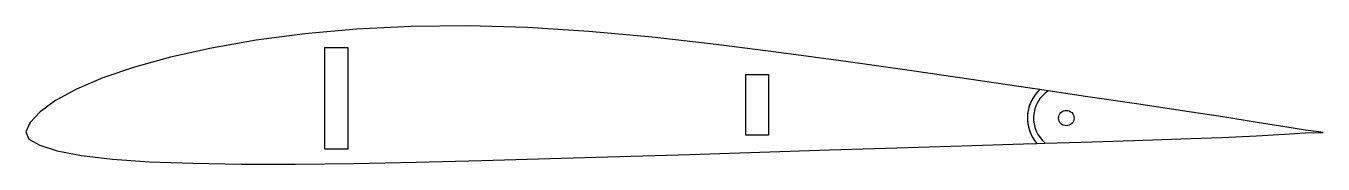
# Model space of a CAD drawing. Header units: millimetres. Extents: x 0 to 210, y -5 to 17.
import ezdxf

# ---------------------------------------------------------------- set-up
doc = ezdxf.new("R2010")
doc.units = ezdxf.units.MM
doc.header["$MEASUREMENT"] = 0
doc.layers.get('0').update_dxf_attribs({"true_color": 0xc2ced6})

msp = doc.modelspace()

# ---------------------------------------------------------------- linework, layer by layer
at = {"color": 50}
for points in [[(164.15, 6.95), (162.57, 7.18), (153.02, 8.58), (143.03, 10.03), (132.73, 11.49), (122.26, 12.91), (111.76, 14.24), (101.36, 15.42), (91.16, 16.35), (81.23, 16.97), (71.61, 17.25), (62.37, 17.17), (53.54, 16.74), (45.17, 15.97), (37.3, 14.93), (30.03, 13.66), (23.43, 12.2), (17.56, 10.58), (12.47, 8.84), (8.21, 7.02), (4.81, 5.17), (2.3, 3.34), (0.7, 1.61), (0, 0.12), (0.49, -1.06), (2.24, -2.07), (5.08, -2.98), (9.01, -3.73), (14, -4.31), (20.02, -4.73), (27.01, -4.99), (34.92, -5.12), (43.64, -5.11), (53.11, -5.01), (63.2, -4.81), (73.81, -4.55), (84.81, -4.24), (96.08, -3.9), (107.47, -3.55), (118.84, -3.18), (130.07, -2.82), (141.01, -2.48), (151.54, -2.15), (161.51, -1.84), (163.65, -1.77)], [(165.51, 6.74), (164.15, 6.95)], [(210, 0), (209.28, 0.08), (207.16, 0.37), (203.8, 0.9), (199.32, 1.63), (193.8, 2.51), (187.27, 3.5), (179.81, 4.62), (171.54, 5.85), (165.51, 6.74)], [(165.03, -1.73), (170.82, -1.55), (179.34, -1.29), (186.97, -1.04), (193.61, -0.8), (199.21, -0.53), (203.74, -0.26), (207.13, -0.08), (209.27, -0.01), (210, 0)], [(163.65, -1.77), (165.03, -1.73)]]:
    msp.add_lwpolyline(points, dxfattribs=at)
for points in [[(48.4, 13.78), (52.1, 13.78), (52.1, -2.72), (48.4, -2.72)], [(116.53, 9.4), (120.23, 9.4), (120.23, -0.41), (116.53, -0.41)]]:
    msp.add_lwpolyline(points, close=True, dxfattribs=at)
msp.add_circle((168.43, 2.33), 1.25, dxfattribs=at)
for radius, start, end in [(6.3, 132.8792, 220.6339), (6.3, 132.8792, 214.3148), (6.3, 132.8792, 220.6339), (6.3, 132.8792, 220.6339), (5.3, 123.539, 230.0458)]:
    msp.add_arc((168.43, 2.33), radius, start, end, dxfattribs=at)

doc.saveas('drawing.dxf')
